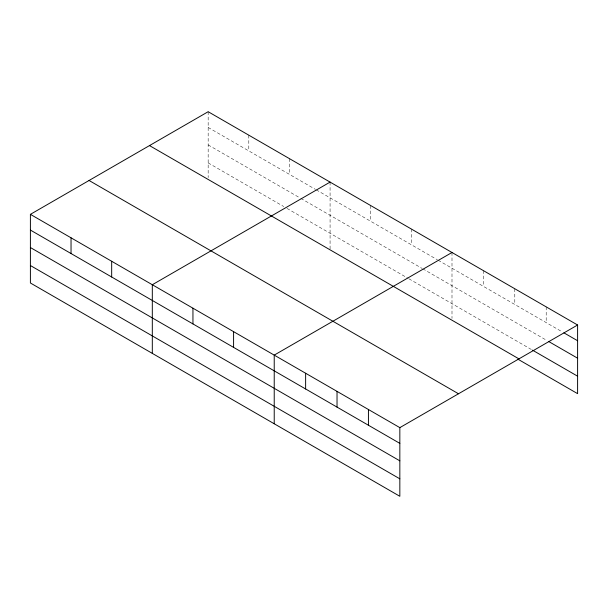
<?xml version="1.0" encoding="UTF-8"?>
<svg xmlns="http://www.w3.org/2000/svg" width="608" height="608" viewBox="0 0 608 608"><rect width="100%" height="100%" fill="white"/><g stroke="black" fill="none" stroke-linecap="round" stroke-linejoin="round"><path stroke-width="0.46" stroke-dasharray="3.04 2.28" d="M208.164 127.444L315.453 189.384M316.259 189.856L437.365 259.768M438.178 260.239L562.301 331.907M208.164 144.909L300.01 197.934M300.823 198.398L421.922 268.318M422.735 268.789L546.197 340.07M208.164 162.898L283.754 206.538M287.006 208.415L408.105 278.335M408.918 278.798L531.704 349.691M546.197 306.88L546.197 322.605M514.794 288.747L514.794 304.479M483.398 270.621L483.398 286.345M451.995 252.487L451.995 318.379M411.358 229.026L411.358 244.758M370.72 205.565L370.72 221.297M330.076 182.104L330.076 248.908M289.438 158.642L289.438 174.367M248.801 135.181L248.801 150.906M208.164 111.712L208.164 177.604"/><path stroke-width="0.91" d="M30.4 214.35L399.836 427.637L399.836 496.288L30.4 282.994L30.4 214.35L208.164 111.712L577.6 325.006L577.6 393.65L518.016 359.252M330.076 182.104L152.312 284.734L152.312 353.377M451.995 252.487L274.223 355.118L274.223 423.768M399.836 427.637L577.6 325.006M563.912 332.834L577.6 340.738M548.614 341.46L577.6 358.196M532.509 350.155L577.6 376.192M149.5 145.586L518.936 358.872M89.064 180.477L458.5 393.771M30.4 230.075L399.836 443.369M30.4 247.54L399.836 460.834M30.4 265.529L399.836 478.823M368.433 409.511L368.433 425.235M337.03 391.377L337.03 407.109M305.626 373.251L305.626 388.976M233.586 331.656L233.586 347.388M192.949 308.195L192.949 323.927M111.674 261.273L111.674 277.005M71.037 237.812L71.037 253.536"/></g></svg>
